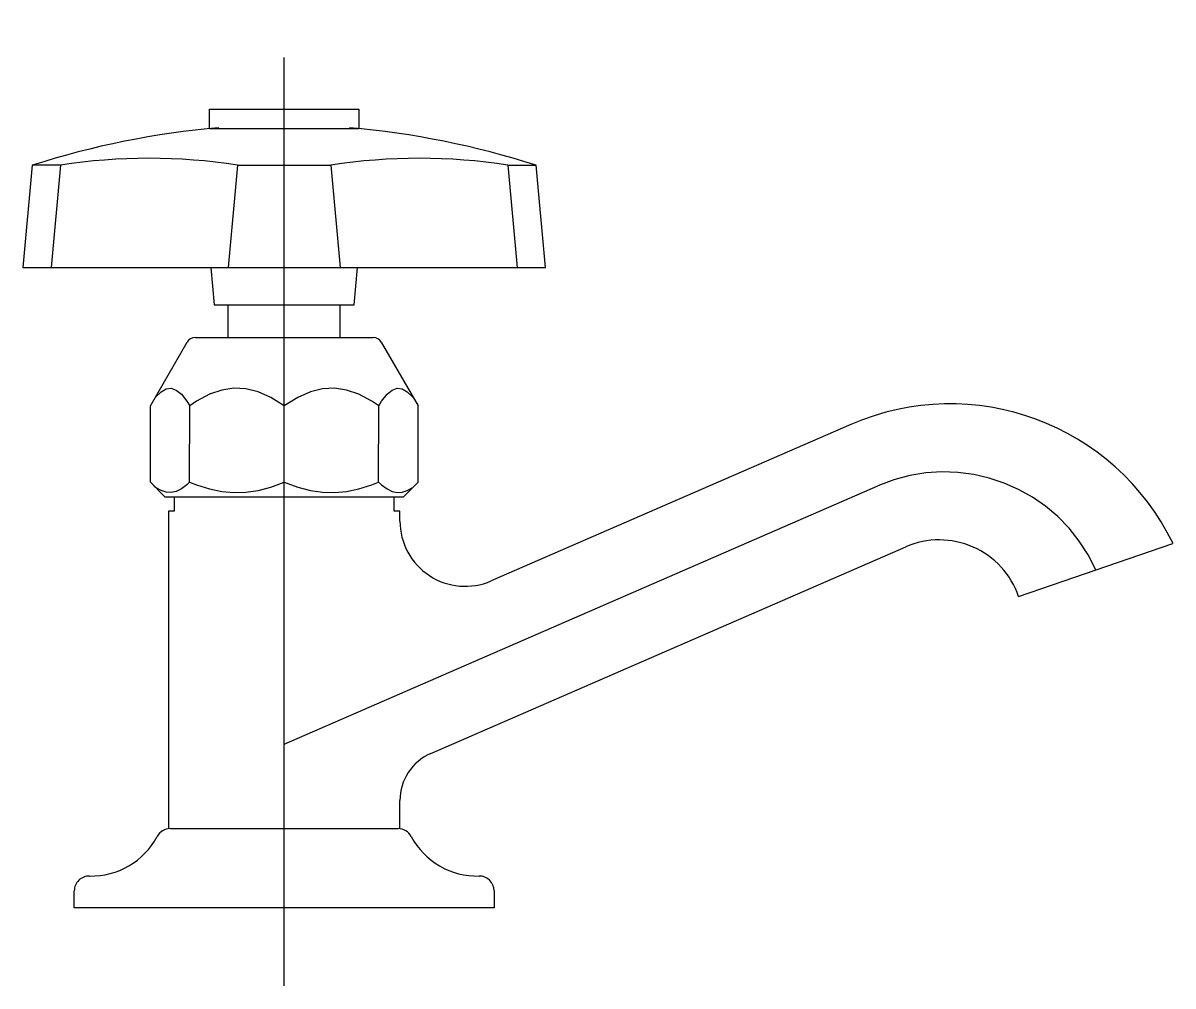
# Model space of a CAD drawing. Extents: x 10.032 to 10.156, y -8.512 to -8.409.
import ezdxf

# ---------------------------------------------------------------- set-up
doc = ezdxf.new("R2010")
doc.units = 0
doc.header["$LTSCALE"] = 0.2
doc.header["$MEASUREMENT"] = 0
doc.linetypes.add('AXES', pattern=[0.5400000065565109, 0.300000011920929, -0.07999999821186066, 0.07999999821186066, -0.07999999821186066])
doc.linetypes.add('CONTINU', pattern=[0])
doc.layers.get('0').update_dxf_attribs({"linetype": 'CONTINUOUS'})
doc.layers.add('DECA_EIXOS', color=5, linetype='AXES')

msp = doc.modelspace()

# ---------------------------------------------------------------- linework, layer by layer
at = {"linetype": 'CONTINU'}
for p, q in [((10.03621430211051, -8.42390101064068), (10.03318699725229, -8.42390102478768)), ((10.03621430211051, -8.42390101064068), (10.03520937977587, -8.434919173413572)), ((10.05529538110645, -8.423901025209709), (10.05429045647966, -8.434919178612748)), ((10.06534458391063, -8.423901025099127), (10.06634951038932, -8.434919177791288)), ((10.08442566987989, -8.423901008035255), (10.08543058960158, -8.434919169992524)), ((10.08442566987989, -8.423901008035255), (10.08745295083092, -8.423901014234495)), ((10.05305625306871, -8.438938881555492), (10.06758374502225, -8.438938881555492)), ((10.05429044709574, -8.442455986260489), (10.05429044709574, -8.438938751217034)), ((10.05429044709574, -8.44094866224432), (10.05429044709574, -8.438938751217034)), ((10.05429044709574, -8.438938751217034), (10.06634954859929, -8.438938812552779)), ((10.06634954764092, -8.442455986260489), (10.06634954859929, -8.438938812552779)), ((10.06634954764092, -8.44094866224432), (10.06634954859929, -8.438938812552779)), ((10.04590767166175, -8.449802908299304), (10.04985932855732, -8.442958441313205)), ((10.05072960617109, -8.442455985062526), (10.06991321972717, -8.442455986080946)), ((10.0707792449908, -8.442955985930142), (10.07473232403328, -8.449802916924645)), ((10.07081726450931, -8.44930605234686), (10.07139835827909, -8.448558047602878)), ((10.07139835827909, -8.448558047602878), (10.0719508469502, -8.44810172116067)), ((10.0719508469502, -8.44810172116067), (10.07248825359697, -8.447910621980213)), ((10.07248825359697, -8.447910621980213), (10.07302271281342, -8.447974027806588)), ((10.07302271281342, -8.447974027806588), (10.07356608677719, -8.448295477903953)), ((10.07356608677719, -8.448295477903953), (10.07418809949663, -8.448860291968519)), ((10.04590767166175, -8.458040671417004), (10.04590767166175, -8.449802908299304)), ((10.05011752910495, -8.45803232664098), (10.05015649072021, -8.449817372993039)), ((10.06031999808711, -8.458040672186355), (10.06031999808711, -8.449802906868149)), ((10.0704834958703, -8.45803232664098), (10.07052245976169, -8.449817372993039)), ((10.07052245976169, -8.449817372993039), (10.07081726450931, -8.44930605234686)), ((10.07473232403328, -8.458040666625148), (10.07473232403328, -8.449802916924645)), ((10.12137197043992, -8.451807983742734), (10.08261986470877, -8.468657872885238)), ((10.0704834958703, -8.45803232664098), (10.07081726450931, -8.458327532347074)), ((10.07081726450931, -8.458327532347074), (10.07139835827909, -8.458759393733594)), ((10.04846187225651, -8.459640200368456), (10.04846188375697, -8.461147603689827)), ((10.07139835827909, -8.458759393733594), (10.07195084491366, -8.459022852920617)), ((10.07195084491366, -8.459022852920617), (10.0724882546019, -8.459133185623351)), ((10.07217810966194, -8.46114754241398), (10.07217812274969, -8.459640200368456)), ((10.0724882546019, -8.459133185623351), (10.07302271484996, -8.459096577168324)), ((10.07302271484996, -8.459096577168324), (10.07356608474065, -8.458910988741003)), ((10.07356608474065, -8.458910988741003), (10.07416908399804, -8.458603909829137)), ((10.04785892846616, -8.461147603689827), (10.04785892654803, -8.495339641741237)), ((10.04846188375697, -8.461147603689827), (10.04785892846616, -8.461147603689827)), ((10.07278106357509, -8.46114754241398), (10.07217810966194, -8.46114754241398)), ((10.07278106459583, -8.462207278732864), (10.07278106357509, -8.46114754241398)), ((10.13943441368735, -8.470341326933383), (10.15606249535186, -8.464615854025526)), ((10.07610417630085, -8.48724203140887), (10.12727643414602, -8.464991677046056)), ((10.07278106356865, -8.495339832233178), (10.07278106435379, -8.492310620160007)), ((10.04805454781974, -8.495327698290444), (10.06031999808326, -8.495327701998706)), ((10.06031999808326, -8.495327701998706), (10.07258557392974, -8.49532790164515)), ((10.03770918714052, -8.503856852552122), (10.03770918558399, -8.502048611267973)), ((10.08293080184577, -8.502047970795442), (10.08293080040836, -8.503856864052574)), ((10.08293080040836, -8.503856864052574), (10.03770918714052, -8.503856852552122))]:
    msp.add_line(p, q, dxfattribs=at)
msp.add_lwpolyline([(10.06835938535282, -8.417856850635363), (10.06835938535282, -8.41995750265376), (10.05228058782049, -8.419957503389577), (10.05228058782049, -8.417856865969298)], close=True, dxfattribs=at)
for points in [[(10.03318699725229, -8.42390102478768), (10.03218206982091, -8.434919172588698), (10.06031996933598, -8.434919180255665), (10.08845789472707, -8.434919168755213), (10.08745295083092, -8.423901014234495)], [(10.05529538110645, -8.423901025209709), (10.06031999808711, -8.42390102828519), (10.06534458391063, -8.423901025099127)], [(10.05243136833233, -8.434919149587794), (10.05278304684084, -8.438938875805274), (10.06031999808711, -8.438938881555513), (10.06785692058224, -8.438938875805274), (10.06820860004913, -8.434919149587794)], [(10.0464518874043, -8.448860298107803), (10.04707390760008, -8.448295483654178), (10.04761728096486, -8.447974034515184), (10.04815173956247, -8.447910624855327), (10.04868914802606, -8.448101727869266), (10.04924163741594, -8.448558047602878), (10.04982272843041, -8.44930605330523), (10.05015649072021, -8.449817372993039)], [(10.06031999808711, -8.449802906868149), (10.05886839472014, -8.448893231156893), (10.0575044516332, -8.448295483654178), (10.05619263338742, -8.447974032598443), (10.0549023382379, -8.447910622938585), (10.05360492047499, -8.448101725952526), (10.05227109419721, -8.44855804951962), (10.05086821345429, -8.44930605330523), (10.05015649072021, -8.449817372993039)], [(10.07052245976169, -8.449817372993039), (10.06977177601133, -8.449306048513375), (10.06836889478922, -8.448558047602878), (10.06703506803226, -8.448101724994155), (10.06573765266528, -8.447910624855327), (10.06444735703657, -8.447974030681701), (10.06313553879079, -8.448295483654178), (10.06177159570385, -8.448893236907118), (10.06031999808711, -8.449802906868149)], [(10.05011752910495, -8.45803232664098), (10.04982272843041, -8.458327532347074), (10.04924163741594, -8.458759392775223), (10.04868914610931, -8.459022850884079), (10.04815173956247, -8.459133182628442), (10.04761727904812, -8.459096574173415), (10.04707390951682, -8.458910984667925), (10.04647090478258, -8.458603906684921), (10.04590767166175, -8.458040671417004)], [(10.07473232403328, -8.458040666625148), (10.07313279532142, -8.459640200368456), (10.04750719671982, -8.459640200368456), (10.04590767166175, -8.458040671417004)], [(10.05011752910495, -8.45803232664098), (10.05086821345429, -8.458327530310534), (10.05227109419721, -8.458759390738685), (10.05360492047499, -8.459022851962247), (10.05490233632116, -8.459133183586811), (10.05619263338742, -8.459096575251582), (10.0575044516332, -8.458910985746092), (10.05886839472014, -8.458565873348563), (10.06031999808711, -8.458040672186355)], [(10.06031999808711, -8.458040672186355), (10.06177159474548, -8.458565871431821), (10.06313553879079, -8.458910985746092), (10.06444735703657, -8.459096575251582), (10.06573765170691, -8.459133185623351), (10.06703506899063, -8.459022852920617), (10.06836889574759, -8.458759393733594), (10.06977177481336, -8.458327535341983), (10.0704834958703, -8.45803232664098)]]:
    msp.add_lwpolyline(points, dxfattribs=at)
for centre, radius, start, end in [((10.06092093504857, -8.509987072751684), 0.0904432361193934, 94.84281921387023, 107.8571395874053), ((10.05971904579173, -8.509987072751684), 0.09044323611939104, 72.14288221452726, 85.15718841553088), ((10.04575479615086, -8.483436925665126), 0.06029549074625755, 80.89579765191027, 99.10411485368138), ((10.07488518013715, -8.483436923748389), 0.06029549074626368, 80.89588928222439, 99.10421319494566), ((10.05072960617109, -8.443460893855583), 0.001004908793057159, 90, 150.000122070335), ((10.06991321967408, -8.443455986080945), 0.001, 30.00000997696714, 89.99999695828497), ((10.13203095842592, -8.476321906411119), 0.02673100128085732, 25.97127342224248, 113.500061035154), ((10.07981506459583, -8.462207271957695), 0.007034, 180.0000551874562, 293.4999925578003), ((10.13088283761652, -8.47328587041283), 0.009044323611938776, 18.99999820972192, 113.4999160766694), ((10.07830806435379, -8.492310621592553), 0.005527000000000001, 113.5000220315225, 179.9999851494795), ((10.04805454733354, -8.496935698290471), 0.001608000000028177, 89.99998267594587, 151.9816487679026), ((10.07258554775637, -8.496935901644935), 0.001608, 28.01972629394266, 89.99906739819933), ((10.0395379403235, -8.492403838458696), 0.00803929747119484, 268.6888121799419, 331.9816487698421), ((10.08110206932567, -8.492403825009472), 0.008039323892661378, 208.019726293968, 271.5742168290262), ((10.03931718558399, -8.50204860988381), 0.001607999999997985, 88.68881217955624, 180.0000493201178), ((10.08132292410526, -8.502047992429913), 0.001607877740655184, 0.0007709317106713144, 89.9999999999367)]:
    msp.add_arc(centre, radius, start, end, dxfattribs=at)
at = {"layer": 'DECA_EIXOS'}
msp.add_line((10.06031999808711, -8.512283245367763), (10.06031999808711, -8.408577392611555), dxfattribs=at)
msp.add_lwpolyline([(10.06031999808711, -8.486229651805127), (10.12427976507274, -8.458419151431157, -0.4109751207718449), (10.14774846653486, -8.467478586342295, 0.4109751207718449)], format="xyb", dxfattribs=at)

doc.saveas('drawing.dxf')
